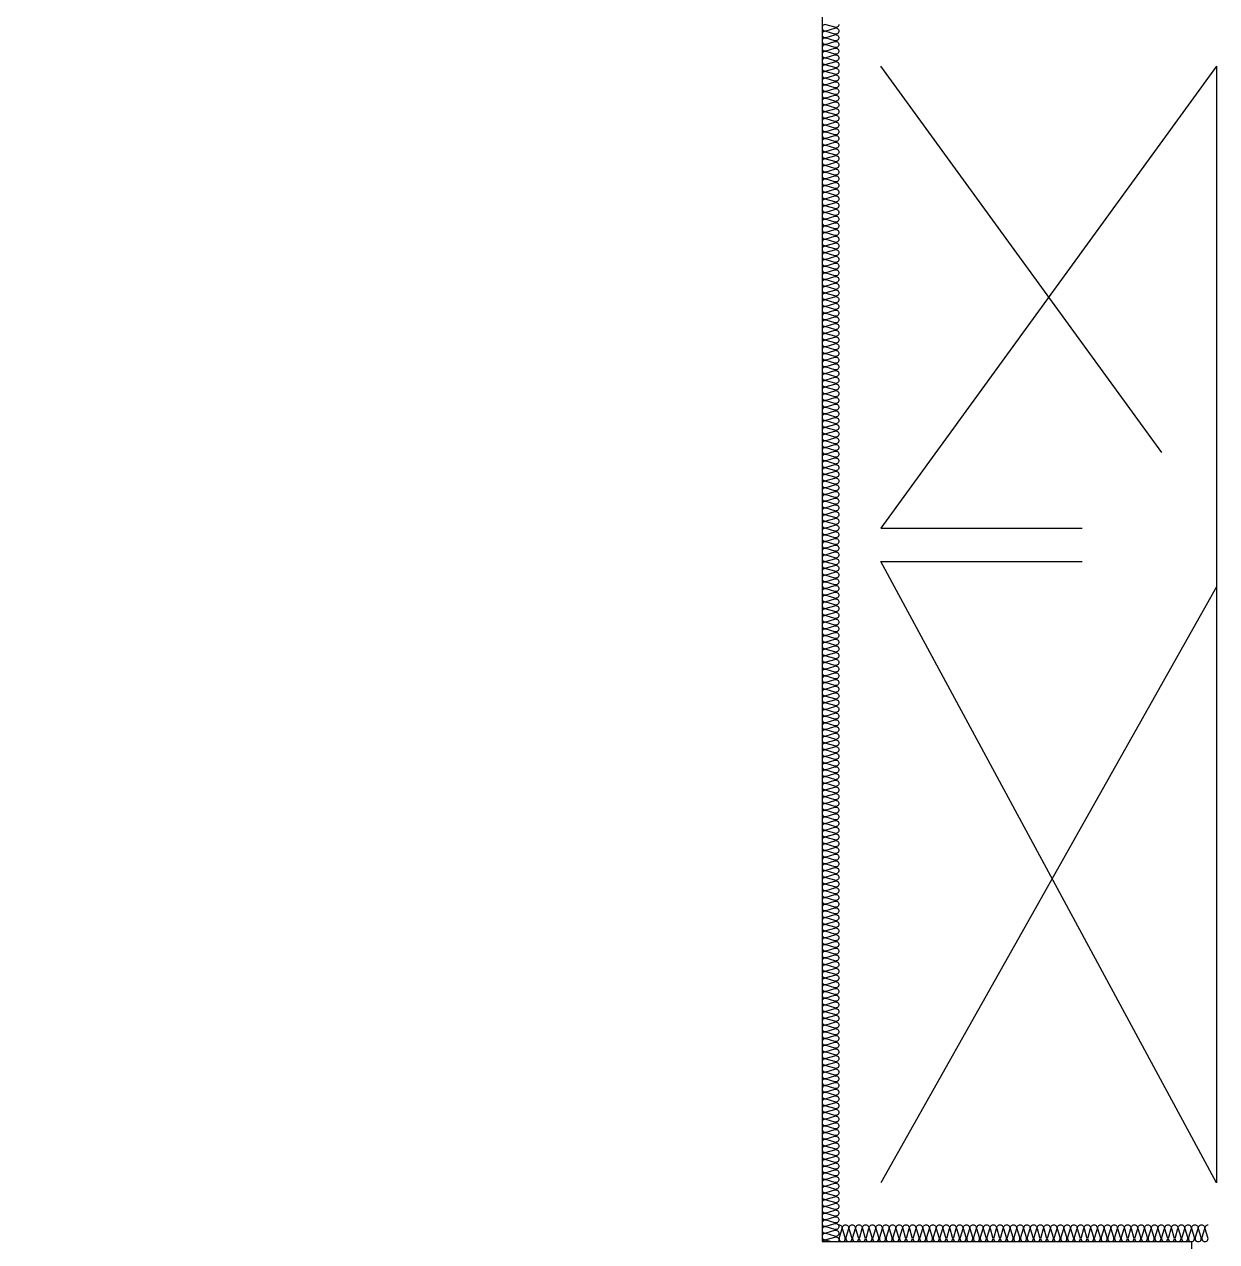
# Model space of a CAD drawing. Header units: millimetres. Extents: x 49154 to 181784, y 28275 to 149577.
# Drawn here: x 160454 to 167554, y 134805 to 142055 of the extents above; entities that cross this region are included whole.
import ezdxf

# ---------------------------------------------------------------- set-up
doc = ezdxf.new("R2010")
doc.units = ezdxf.units.MM
doc.header["$LTSCALE"] = 300
for name, color, linetype in [('A-OPEN', 1, 'Continuous'), ('A-WALL-D', 7, 'Continuous'), ('ISL', 251, 'Continuous')]:
    doc.layers.add(name, color=color, linetype=linetype)

msp = doc.modelspace()

# ---------------------------------------------------------------- linework, layer by layer
at = {"layer": 'A-OPEN'}
for p, q in [((167553.6, 141805), (165553.6, 139055)), ((167226.3, 139505), (165553.6, 141805)), ((167553.6, 135155), (165553.6, 138855)), ((167553.6, 138705), (165553.6, 135155))]:
    msp.add_line(p, q, dxfattribs=at)
at = {"layer": 'A-WALL-D'}
msp.add_line((165553.6, 139055), (166753.6, 139055), dxfattribs=at)
at = {"layer": 'A-WALL-D', "elevation": 0}
for points in [[(167553.6, 141805), (167553.6, 135155)], [(165553.6, 138855), (166753.6, 138855)]]:
    msp.add_lwpolyline(points, dxfattribs=at)
at = {"layer": 'ISL', "elevation": 0}
msp.add_lwpolyline([(155568.6, 148655), (155653.6, 148655), (155653.6, 143405), (157053.6, 143405), (157053.6, 144005), (166453.6, 144005), (166453.6, 143405), (167403.6, 143405), (167403.6, 142155), (165203.6, 142155), (165203.6, 134805), (167403.6, 134805), (167403.6, 128805), (166453.6, 128805), (166453.6, 127405), (167403.6, 127405), (167403.6, 124355), (165203.6, 124355), (165203.6, 117005), (165028.6, 117005), (165028.6, 116905)], dxfattribs=at)
for points in [[(165303.6, 142055, -0.509267), (165279.3, 142037.3), (165227.8, 142052.7, 1.372593), (165227.8, 142017.3), (165279.3, 142032.7, -0.509267), (165303.6, 142015, -0.509267), (165279.3, 141997.3), (165227.8, 142012.7, 1.372593), (165227.8, 141977.3), (165279.3, 141992.7, -0.509267), (165303.6, 141975, -0.509267), (165279.3, 141957.3), (165227.8, 141972.7, 1.372593), (165227.8, 141937.3), (165279.3, 141952.7, -0.509267), (165303.6, 141935, -0.509267), (165279.3, 141917.3), (165227.8, 141932.7, 1.372593), (165227.8, 141897.3), (165279.3, 141912.7, -0.509267), (165303.6, 141895, -0.509267), (165279.3, 141877.3), (165227.8, 141892.7, 1.372593), (165227.8, 141857.3), (165279.3, 141872.7, -0.509267), (165303.6, 141855, -0.509267), (165279.3, 141837.3), (165227.8, 141852.7, 1.372593), (165227.8, 141817.3), (165279.3, 141832.7, -0.509267), (165303.6, 141815, -0.509267), (165279.3, 141797.3), (165227.8, 141812.7, 1.372593), (165227.8, 141777.3), (165279.3, 141792.7, -0.509267), (165303.6, 141775, -0.509267), (165279.3, 141757.3), (165227.8, 141772.7, 1.372593), (165227.8, 141737.3), (165279.3, 141752.7, -0.509267), (165303.6, 141735, -0.509267), (165279.3, 141717.3), (165227.8, 141732.7, 1.372593), (165227.8, 141697.3), (165279.3, 141712.7, -0.509267), (165303.6, 141695, -0.509267), (165279.3, 141677.3), (165227.8, 141692.7, 1.372593), (165227.8, 141657.3), (165279.3, 141672.7, -0.509267), (165303.6, 141655, -0.509267), (165279.3, 141637.3), (165227.8, 141652.7, 1.372593), (165227.8, 141617.3), (165279.3, 141632.7, -0.509267), (165303.6, 141615, -0.509267), (165279.3, 141597.3), (165227.8, 141612.7, 1.372593), (165227.8, 141577.3), (165279.3, 141592.7, -0.509267), (165303.6, 141575, -0.509267), (165279.3, 141557.3), (165227.8, 141572.7, 1.372593), (165227.8, 141537.3), (165279.3, 141552.7, -0.509267), (165303.6, 141535, -0.509267), (165279.3, 141517.3), (165227.8, 141532.7, 1.372593), (165227.8, 141497.3), (165279.3, 141512.7, -0.509267), (165303.6, 141495, -0.509267), (165279.3, 141477.3), (165227.8, 141492.7, 1.372593), (165227.8, 141457.3), (165279.3, 141472.7, -0.509267), (165303.6, 141455, -0.509267), (165279.3, 141437.3), (165227.8, 141452.7, 1.372593), (165227.8, 141417.3), (165279.3, 141432.7, -0.509267), (165303.6, 141415, -0.509267), (165279.3, 141397.3), (165227.8, 141412.7, 1.372593), (165227.8, 141377.3), (165279.3, 141392.7, -0.509267), (165303.6, 141375, -0.509267), (165279.3, 141357.3), (165227.8, 141372.7, 1.372593), (165227.8, 141337.3), (165279.3, 141352.7, -0.509267), (165303.6, 141335, -0.509267), (165279.3, 141317.3), (165227.8, 141332.7, 1.372593), (165227.8, 141297.3), (165279.3, 141312.7, -0.509267), (165303.6, 141295, -0.509267), (165279.3, 141277.3), (165227.8, 141292.7, 1.372593), (165227.8, 141257.3), (165279.3, 141272.7, -0.509267), (165303.6, 141255, -0.509267), (165279.3, 141237.3), (165227.8, 141252.7, 1.372593), (165227.8, 141217.3), (165279.3, 141232.7, -0.509267), (165303.6, 141215, -0.509267), (165279.3, 141197.3), (165227.8, 141212.7, 1.372593), (165227.8, 141177.3), (165279.3, 141192.7, -0.509267), (165303.6, 141175, -0.509267), (165279.3, 141157.3), (165227.8, 141172.7, 1.372593), (165227.8, 141137.3), (165279.3, 141152.7, -0.509267), (165303.6, 141135, -0.509267), (165279.3, 141117.3), (165227.8, 141132.7, 1.372593), (165227.8, 141097.3), (165279.3, 141112.7, -0.509267), (165303.6, 141095, -0.509267), (165279.3, 141077.3), (165227.8, 141092.7, 1.372593), (165227.8, 141057.3), (165279.3, 141072.7, -0.509267), (165303.6, 141055, -0.509267), (165279.3, 141037.3), (165227.8, 141052.7, 1.372593), (165227.8, 141017.3), (165279.3, 141032.7, -0.509267), (165303.6, 141015, -0.509267), (165279.3, 140997.3), (165227.8, 141012.7, 1.372593), (165227.8, 140977.3), (165279.3, 140992.7, -0.509267), (165303.6, 140975, -0.509267), (165279.3, 140957.3), (165227.8, 140972.7, 1.372593), (165227.8, 140937.3), (165279.3, 140952.7, -0.509267), (165303.6, 140935, -0.509267), (165279.3, 140917.3), (165227.8, 140932.7, 1.372593), (165227.8, 140897.3), (165279.3, 140912.7, -0.509267), (165303.6, 140895, -0.509267), (165279.3, 140877.3), (165227.8, 140892.7, 1.372593), (165227.8, 140857.3), (165279.3, 140872.7, -0.509267), (165303.6, 140855, -0.509267), (165279.3, 140837.3), (165227.8, 140852.7, 1.372593), (165227.8, 140817.3), (165279.3, 140832.7, -0.509267), (165303.6, 140815, -0.509267), (165279.3, 140797.3), (165227.8, 140812.7, 1.372593), (165227.8, 140777.3), (165279.3, 140792.7, -0.509267), (165303.6, 140775, -0.509267), (165279.3, 140757.3), (165227.8, 140772.7, 1.372593), (165227.8, 140737.3), (165279.3, 140752.7, -0.509267), (165303.6, 140735, -0.509267), (165279.3, 140717.3), (165227.8, 140732.7, 1.372593), (165227.8, 140697.3), (165279.3, 140712.7, -0.509267), (165303.6, 140695, -0.509267), (165279.3, 140677.3), (165227.8, 140692.7, 1.372593), (165227.8, 140657.3), (165279.3, 140672.7, -0.509267), (165303.6, 140655, -0.509267), (165279.3, 140637.3), (165227.8, 140652.7, 1.372593), (165227.8, 140617.3), (165279.3, 140632.7, -0.509267), (165303.6, 140615, -0.509267), (165279.3, 140597.3), (165227.8, 140612.7, 1.372593), (165227.8, 140577.3), (165279.3, 140592.7, -0.509267), (165303.6, 140575, -0.509267), (165279.3, 140557.3), (165227.8, 140572.7, 1.372593), (165227.8, 140537.3), (165279.3, 140552.7, -0.509267), (165303.6, 140535, -0.509267), (165279.3, 140517.3), (165227.8, 140532.7, 1.372593), (165227.8, 140497.3), (165279.3, 140512.7, -0.509267), (165303.6, 140495, -0.509267), (165279.3, 140477.3), (165227.8, 140492.7, 1.372593), (165227.8, 140457.3), (165279.3, 140472.7, -0.509267), (165303.6, 140455, -0.509267), (165279.3, 140437.3), (165227.8, 140452.7, 1.372593), (165227.8, 140417.3), (165279.3, 140432.7, -0.509267), (165303.6, 140415, -0.509267), (165279.3, 140397.3), (165227.8, 140412.7, 1.372593), (165227.8, 140377.3), (165279.3, 140392.7, -0.509267), (165303.6, 140375, -0.509267), (165279.3, 140357.3), (165227.8, 140372.7, 1.372593), (165227.8, 140337.3), (165279.3, 140352.7, -0.509267), (165303.6, 140335, -0.509267), (165279.3, 140317.3), (165227.8, 140332.7, 1.372593), (165227.8, 140297.3), (165279.3, 140312.7, -0.509267), (165303.6, 140295, -0.509267), (165279.3, 140277.3), (165227.8, 140292.7, 1.372593), (165227.8, 140257.3), (165279.3, 140272.7, -0.509267), (165303.6, 140255, -0.509267), (165279.3, 140237.3), (165227.8, 140252.7, 1.372593), (165227.8, 140217.3), (165279.3, 140232.7, -0.509267), (165303.6, 140215, -0.509267), (165279.3, 140197.3), (165227.8, 140212.7, 1.372593), (165227.8, 140177.3), (165279.3, 140192.7, -0.509267), (165303.6, 140175, -0.509267), (165279.3, 140157.3), (165227.8, 140172.7, 1.372593), (165227.8, 140137.3), (165279.3, 140152.7, -0.509267), (165303.6, 140135, -0.509267), (165279.3, 140117.3), (165227.8, 140132.7, 1.372593), (165227.8, 140097.3), (165279.3, 140112.7, -0.509267), (165303.6, 140095, -0.509267), (165279.3, 140077.3), (165227.8, 140092.7, 1.372593), (165227.8, 140057.3), (165279.3, 140072.7, -0.509267), (165303.6, 140055, -0.509267), (165279.3, 140037.3), (165227.8, 140052.7, 1.372593), (165227.8, 140017.3), (165279.3, 140032.7, -0.509267), (165303.6, 140015, -0.509267), (165279.3, 139997.3), (165227.8, 140012.7, 1.372593), (165227.8, 139977.3), (165279.3, 139992.7, -0.509267), (165303.6, 139975, -0.509267), (165279.3, 139957.3), (165227.8, 139972.7, 1.372593), (165227.8, 139937.3), (165279.3, 139952.7, -0.509267), (165303.6, 139935, -0.509267), (165279.3, 139917.3), (165227.8, 139932.7, 1.372593), (165227.8, 139897.3), (165279.3, 139912.7, -0.509267), (165303.6, 139895, -0.509267), (165279.3, 139877.3), (165227.8, 139892.7, 1.372593), (165227.8, 139857.3), (165279.3, 139872.7, -0.509267), (165303.6, 139855, -0.509267), (165279.3, 139837.3), (165227.8, 139852.7, 1.372593), (165227.8, 139817.3), (165279.3, 139832.7, -0.509267), (165303.6, 139815, -0.509267), (165279.3, 139797.3), (165227.8, 139812.7, 1.372593), (165227.8, 139777.3), (165279.3, 139792.7, -0.509267), (165303.6, 139775, -0.509267), (165279.3, 139757.3), (165227.8, 139772.7, 1.372593), (165227.8, 139737.3), (165279.3, 139752.7, -0.509267), (165303.6, 139735, -0.509267), (165279.3, 139717.3), (165227.8, 139732.7, 1.372593), (165227.8, 139697.3), (165279.3, 139712.7, -0.509267), (165303.6, 139695, -0.509267), (165279.3, 139677.3), (165227.8, 139692.7, 1.372593), (165227.8, 139657.3), (165279.3, 139672.7, -0.509267), (165303.6, 139655, -0.509267), (165279.3, 139637.3), (165227.8, 139652.7, 1.372593), (165227.8, 139617.3), (165279.3, 139632.7, -0.509267), (165303.6, 139615, -0.509267), (165279.3, 139597.3), (165227.8, 139612.7, 1.372593), (165227.8, 139577.3), (165279.3, 139592.7, -0.509267), (165303.6, 139575, -0.509267), (165279.3, 139557.3), (165227.8, 139572.7, 1.372593), (165227.8, 139537.3), (165279.3, 139552.7, -0.509267), (165303.6, 139535, -0.509267), (165279.3, 139517.3), (165227.8, 139532.7, 1.372593), (165227.8, 139497.3), (165279.3, 139512.7, -0.509267), (165303.6, 139495, -0.509267), (165279.3, 139477.3), (165227.8, 139492.7, 1.372593), (165227.8, 139457.3), (165279.3, 139472.7, -0.509267), (165303.6, 139455, -0.509267), (165279.3, 139437.3), (165227.8, 139452.7, 1.372593), (165227.8, 139417.3), (165279.3, 139432.7, -0.509267), (165303.6, 139415, -0.509267), (165279.3, 139397.3), (165227.8, 139412.7, 1.372593), (165227.8, 139377.3), (165279.3, 139392.7, -0.509267), (165303.6, 139375, -0.509267), (165279.3, 139357.3), (165227.8, 139372.7, 1.372593), (165227.8, 139337.3), (165279.3, 139352.7, -0.509267), (165303.6, 139335, -0.509267), (165279.3, 139317.3), (165227.8, 139332.7, 1.372593), (165227.8, 139297.3), (165279.3, 139312.7, -0.509267), (165303.6, 139295, -0.509267), (165279.3, 139277.3), (165227.8, 139292.7, 1.372593), (165227.8, 139257.3), (165279.3, 139272.7, -0.509267), (165303.6, 139255, -0.509267), (165279.3, 139237.3), (165227.8, 139252.7, 1.372593), (165227.8, 139217.3), (165279.3, 139232.7, -0.509267), (165303.6, 139215, -0.509267), (165279.3, 139197.3), (165227.8, 139212.7, 1.372593), (165227.8, 139177.3), (165279.3, 139192.7, -0.509267), (165303.6, 139175, -0.509267), (165279.3, 139157.3), (165227.8, 139172.7, 1.372593), (165227.8, 139137.3), (165279.3, 139152.7, -0.509267), (165303.6, 139135, -0.509267), (165279.3, 139117.3), (165227.8, 139132.7, 1.372593), (165227.8, 139097.3), (165279.3, 139112.7, -0.509267), (165303.6, 139095, -0.509267), (165279.3, 139077.3), (165227.8, 139092.7, 1.372593), (165227.8, 139057.3), (165279.3, 139072.7, -0.509267), (165303.6, 139055, -0.509267), (165279.3, 139037.3), (165227.8, 139052.7, 1.372593), (165227.8, 139017.3), (165279.3, 139032.7, -0.509267), (165303.6, 139015, -0.509267), (165279.3, 138997.3), (165227.8, 139012.7, 1.372593), (165227.8, 138977.3), (165279.3, 138992.7, -0.509267), (165303.6, 138975, -0.509267), (165279.3, 138957.3), (165227.8, 138972.7, 1.372593), (165227.8, 138937.3), (165279.3, 138952.7, -0.509267), (165303.6, 138935, -0.509267), (165279.3, 138917.3), (165227.8, 138932.7, 1.372593), (165227.8, 138897.3), (165279.3, 138912.7, -0.509267), (165303.6, 138895, -0.509267), (165279.3, 138877.3), (165227.8, 138892.7, 1.372593), (165227.8, 138857.3), (165279.3, 138872.7, -0.509267), (165303.6, 138855, -0.509267), (165279.3, 138837.3), (165227.8, 138852.7, 1.372593), (165227.8, 138817.3), (165279.3, 138832.7, -0.509267), (165303.6, 138815, -0.509267), (165279.3, 138797.3), (165227.8, 138812.7, 1.372593), (165227.8, 138777.3), (165279.3, 138792.7, -0.509267), (165303.6, 138775, -0.509267), (165279.3, 138757.3), (165227.8, 138772.7, 1.372593), (165227.8, 138737.3), (165279.3, 138752.7, -0.509267), (165303.6, 138735, -0.509267), (165279.3, 138717.3), (165227.8, 138732.7, 1.372593), (165227.8, 138697.3), (165279.3, 138712.7, -0.509267), (165303.6, 138695, -0.509267), (165279.3, 138677.3), (165227.8, 138692.7, 1.372593), (165227.8, 138657.3), (165279.3, 138672.7, -0.509267), (165303.6, 138655, -0.509267), (165279.3, 138637.3), (165227.8, 138652.7, 1.372593), (165227.8, 138617.3), (165279.3, 138632.7, -0.509267), (165303.6, 138615, -0.509267), (165279.3, 138597.3), (165227.8, 138612.7, 1.372593), (165227.8, 138577.3), (165279.3, 138592.7, -0.509267), (165303.6, 138575, -0.509267), (165279.3, 138557.3), (165227.8, 138572.7, 1.372593), (165227.8, 138537.3), (165279.3, 138552.7, -0.509267), (165303.6, 138535, -0.509267), (165279.3, 138517.3), (165227.8, 138532.7, 1.372593), (165227.8, 138497.3), (165279.3, 138512.7, -0.509267), (165303.6, 138495, -0.509267), (165279.3, 138477.3), (165227.8, 138492.7, 1.372593), (165227.8, 138457.3), (165279.3, 138472.7, -0.509267), (165303.6, 138455, -0.509267), (165279.3, 138437.3), (165227.8, 138452.7, 1.372593), (165227.8, 138417.3), (165279.3, 138432.7, -0.509267), (165303.6, 138415, -0.509267), (165279.3, 138397.3), (165227.8, 138412.7, 1.372593), (165227.8, 138377.3), (165279.3, 138392.7, -0.509267), (165303.6, 138375, -0.509267), (165279.3, 138357.3), (165227.8, 138372.7, 1.372593), (165227.8, 138337.3), (165279.3, 138352.7, -0.509267), (165303.6, 138335, -0.509267), (165279.3, 138317.3), (165227.8, 138332.7, 1.372593), (165227.8, 138297.3), (165279.3, 138312.7, -0.509267), (165303.6, 138295, -0.509267), (165279.3, 138277.3), (165227.8, 138292.7, 1.372593), (165227.8, 138257.3), (165279.3, 138272.7, -0.509267), (165303.6, 138255, -0.509267), (165279.3, 138237.3), (165227.8, 138252.7, 1.372593), (165227.8, 138217.3), (165279.3, 138232.7, -0.509267), (165303.6, 138215, -0.509267), (165279.3, 138197.3), (165227.8, 138212.7, 1.372593), (165227.8, 138177.3), (165279.3, 138192.7, -0.509267), (165303.6, 138175, -0.509267), (165279.3, 138157.3), (165227.8, 138172.7, 1.372593), (165227.8, 138137.3), (165279.3, 138152.7, -0.509267), (165303.6, 138135, -0.509267), (165279.3, 138117.3), (165227.8, 138132.7, 1.372593), (165227.8, 138097.3), (165279.3, 138112.7, -0.509267), (165303.6, 138095, -0.509267), (165279.3, 138077.3), (165227.8, 138092.7, 1.372593), (165227.8, 138057.3), (165279.3, 138072.7, -0.509267), (165303.6, 138055, -0.509267), (165279.3, 138037.3), (165227.8, 138052.7, 1.372593), (165227.8, 138017.3), (165279.3, 138032.7, -0.509267), (165303.6, 138015, -0.509267), (165279.3, 137997.3), (165227.8, 138012.7, 1.372593), (165227.8, 137977.3), (165279.3, 137992.7, -0.509267), (165303.6, 137975, -0.509267), (165279.3, 137957.3), (165227.8, 137972.7, 1.372593), (165227.8, 137937.3), (165279.3, 137952.7, -0.509267), (165303.6, 137935, -0.509267), (165279.3, 137917.3), (165227.8, 137932.7, 1.372593), (165227.8, 137897.3), (165279.3, 137912.7, -0.509267), (165303.6, 137895, -0.509267), (165279.3, 137877.3), (165227.8, 137892.7, 1.372593), (165227.8, 137857.3), (165279.3, 137872.7, -0.509267), (165303.6, 137855, -0.509267), (165279.3, 137837.3), (165227.8, 137852.7, 1.372593), (165227.8, 137817.3), (165279.3, 137832.7, -0.509267), (165303.6, 137815, -0.509267), (165279.3, 137797.3), (165227.8, 137812.7, 1.372593), (165227.8, 137777.3), (165279.3, 137792.7, -0.509267), (165303.6, 137775, -0.509267), (165279.3, 137757.3), (165227.8, 137772.7, 1.372593), (165227.8, 137737.3), (165279.3, 137752.7, -0.509267), (165303.6, 137735, -0.509267), (165279.3, 137717.3), (165227.8, 137732.7, 1.372593), (165227.8, 137697.3), (165279.3, 137712.7, -0.509267), (165303.6, 137695, -0.509267), (165279.3, 137677.3), (165227.8, 137692.7, 1.372593), (165227.8, 137657.3), (165279.3, 137672.7, -0.509267), (165303.6, 137655, -0.509267), (165279.3, 137637.3), (165227.8, 137652.7, 1.372593), (165227.8, 137617.3), (165279.3, 137632.7, -0.509267), (165303.6, 137615, -0.509267), (165279.3, 137597.3), (165227.8, 137612.7, 1.372593), (165227.8, 137577.3), (165279.3, 137592.7, -0.509267), (165303.6, 137575, -0.509267), (165279.3, 137557.3), (165227.8, 137572.7, 1.372593), (165227.8, 137537.3), (165279.3, 137552.7, -0.509267), (165303.6, 137535, -0.509267), (165279.3, 137517.3), (165227.8, 137532.7, 1.372593), (165227.8, 137497.3), (165279.3, 137512.7, -0.509267), (165303.6, 137495, -0.509267), (165279.3, 137477.3), (165227.8, 137492.7, 1.372593), (165227.8, 137457.3), (165279.3, 137472.7, -0.509267), (165303.6, 137455, -0.509267), (165279.3, 137437.3), (165227.8, 137452.7, 1.372593), (165227.8, 137417.3), (165279.3, 137432.7, -0.509267), (165303.6, 137415, -0.509267), (165279.3, 137397.3), (165227.8, 137412.7, 1.372593), (165227.8, 137377.3), (165279.3, 137392.7, -0.509267), (165303.6, 137375, -0.509267), (165279.3, 137357.3), (165227.8, 137372.7, 1.372593), (165227.8, 137337.3), (165279.3, 137352.7, -0.509267), (165303.6, 137335, -0.509267), (165279.3, 137317.3), (165227.8, 137332.7, 1.372593), (165227.8, 137297.3), (165279.3, 137312.7, -0.509267), (165303.6, 137295, -0.509267), (165279.3, 137277.3), (165227.8, 137292.7, 1.372593), (165227.8, 137257.3), (165279.3, 137272.7, -0.509267), (165303.6, 137255, -0.509267), (165279.3, 137237.3), (165227.8, 137252.7, 1.372593), (165227.8, 137217.3), (165279.3, 137232.7, -0.509267), (165303.6, 137215, -0.509267), (165279.3, 137197.3), (165227.8, 137212.7, 1.372593), (165227.8, 137177.3), (165279.3, 137192.7, -0.509267), (165303.6, 137175, -0.509267), (165279.3, 137157.3), (165227.8, 137172.7, 1.372593), (165227.8, 137137.3), (165279.3, 137152.7, -0.509267), (165303.6, 137135, -0.509267), (165279.3, 137117.3), (165227.8, 137132.7, 1.372593), (165227.8, 137097.3), (165279.3, 137112.7, -0.509267), (165303.6, 137095, -0.509267), (165279.3, 137077.3), (165227.8, 137092.7, 1.372593), (165227.8, 137057.3), (165279.3, 137072.7, -0.509267), (165303.6, 137055, -0.509267), (165279.3, 137037.3), (165227.8, 137052.7, 1.372593), (165227.8, 137017.3), (165279.3, 137032.7, -0.509267), (165303.6, 137015, -0.509267), (165279.3, 136997.3), (165227.8, 137012.7, 1.372593), (165227.8, 136977.3), (165279.3, 136992.7, -0.509267), (165303.6, 136975, -0.509267), (165279.3, 136957.3), (165227.8, 136972.7, 1.372593), (165227.8, 136937.3), (165279.3, 136952.7, -0.509267), (165303.6, 136935, -0.509267), (165279.3, 136917.3), (165227.8, 136932.7, 1.372593), (165227.8, 136897.3), (165279.3, 136912.7, -0.509267), (165303.6, 136895, -0.509267), (165279.3, 136877.3), (165227.8, 136892.7, 1.372593), (165227.8, 136857.3), (165279.3, 136872.7, -0.509267), (165303.6, 136855, -0.509267), (165279.3, 136837.3), (165227.8, 136852.7, 1.372593), (165227.8, 136817.3), (165279.3, 136832.7, -0.509267), (165303.6, 136815, -0.509267), (165279.3, 136797.3), (165227.8, 136812.7, 1.372593), (165227.8, 136777.3), (165279.3, 136792.7, -0.509267), (165303.6, 136775, -0.509267), (165279.3, 136757.3), (165227.8, 136772.7, 1.372593), (165227.8, 136737.3), (165279.3, 136752.7, -0.509267), (165303.6, 136735, -0.509267), (165279.3, 136717.3), (165227.8, 136732.7, 1.372593), (165227.8, 136697.3), (165279.3, 136712.7, -0.509267), (165303.6, 136695, -0.509267), (165279.3, 136677.3), (165227.8, 136692.7, 1.372593), (165227.8, 136657.3), (165279.3, 136672.7, -0.509267), (165303.6, 136655, -0.509267), (165279.3, 136637.3), (165227.8, 136652.7, 1.372593), (165227.8, 136617.3), (165279.3, 136632.7, -0.509267), (165303.6, 136615, -0.509267), (165279.3, 136597.3), (165227.8, 136612.7, 1.372593), (165227.8, 136577.3), (165279.3, 136592.7, -0.509267), (165303.6, 136575, -0.509267), (165279.3, 136557.3), (165227.8, 136572.7, 1.372593), (165227.8, 136537.3), (165279.3, 136552.7, -0.509267), (165303.6, 136535, -0.509267), (165279.3, 136517.3), (165227.8, 136532.7, 1.372593), (165227.8, 136497.3), (165279.3, 136512.7, -0.509267), (165303.6, 136495, -0.509267), (165279.3, 136477.3), (165227.8, 136492.7, 1.372593), (165227.8, 136457.3), (165279.3, 136472.7, -0.509267), (165303.6, 136455, -0.509267), (165279.3, 136437.3), (165227.8, 136452.7, 1.372593), (165227.8, 136417.3), (165279.3, 136432.7, -0.509267), (165303.6, 136415, -0.509267), (165279.3, 136397.3), (165227.8, 136412.7, 1.372593), (165227.8, 136377.3), (165279.3, 136392.7, -0.509267), (165303.6, 136375, -0.509267), (165279.3, 136357.3), (165227.8, 136372.7, 1.372593), (165227.8, 136337.3), (165279.3, 136352.7, -0.509267), (165303.6, 136335, -0.509267), (165279.3, 136317.3), (165227.8, 136332.7, 1.372593), (165227.8, 136297.3), (165279.3, 136312.7, -0.509267), (165303.6, 136295, -0.509267), (165279.3, 136277.3), (165227.8, 136292.7, 1.372593), (165227.8, 136257.3), (165279.3, 136272.7, -0.509267), (165303.6, 136255, -0.509267), (165279.3, 136237.3), (165227.8, 136252.7, 1.372593), (165227.8, 136217.3), (165279.3, 136232.7, -0.509267), (165303.6, 136215, -0.509267), (165279.3, 136197.3), (165227.8, 136212.7, 1.372593), (165227.8, 136177.3), (165279.3, 136192.7, -0.509267), (165303.6, 136175, -0.509267), (165279.3, 136157.3), (165227.8, 136172.7, 1.372593), (165227.8, 136137.3), (165279.3, 136152.7, -0.509267), (165303.6, 136135, -0.509267), (165279.3, 136117.3), (165227.8, 136132.7, 1.372593), (165227.8, 136097.3), (165279.3, 136112.7, -0.509267), (165303.6, 136095, -0.509267), (165279.3, 136077.3), (165227.8, 136092.7, 1.372593), (165227.8, 136057.3), (165279.3, 136072.7, -0.509267), (165303.6, 136055, -0.509267), (165279.3, 136037.3), (165227.8, 136052.7, 1.372593), (165227.8, 136017.3), (165279.3, 136032.7, -0.509267), (165303.6, 136015, -0.509267), (165279.3, 135997.3), (165227.8, 136012.7, 1.372593), (165227.8, 135977.3), (165279.3, 135992.7, -0.509267), (165303.6, 135975, -0.509267), (165279.3, 135957.3), (165227.8, 135972.7, 1.372593), (165227.8, 135937.3), (165279.3, 135952.7, -0.509267), (165303.6, 135935, -0.509267), (165279.3, 135917.3), (165227.8, 135932.7, 1.372593), (165227.8, 135897.3), (165279.3, 135912.7, -0.509267), (165303.6, 135895, -0.509267), (165279.3, 135877.3), (165227.8, 135892.7, 1.372593), (165227.8, 135857.3), (165279.3, 135872.7, -0.509267), (165303.6, 135855, -0.509267), (165279.3, 135837.3), (165227.8, 135852.7, 1.372593), (165227.8, 135817.3), (165279.3, 135832.7, -0.509267), (165303.6, 135815, -0.509267), (165279.3, 135797.3), (165227.8, 135812.7, 1.372593), (165227.8, 135777.3), (165279.3, 135792.7, -0.509267), (165303.6, 135775, -0.509267), (165279.3, 135757.3), (165227.8, 135772.7, 1.372593), (165227.8, 135737.3), (165279.3, 135752.7, -0.509267), (165303.6, 135735, -0.509267), (165279.3, 135717.3), (165227.8, 135732.7, 1.372593), (165227.8, 135697.3), (165279.3, 135712.7, -0.509267), (165303.6, 135695, -0.509267), (165279.3, 135677.3), (165227.8, 135692.7, 1.372593), (165227.8, 135657.3), (165279.3, 135672.7, -0.509267), (165303.6, 135655, -0.509267), (165279.3, 135637.3), (165227.8, 135652.7, 1.372593), (165227.8, 135617.3), (165279.3, 135632.7, -0.509267), (165303.6, 135615, -0.509267), (165279.3, 135597.3), (165227.8, 135612.7, 1.372593), (165227.8, 135577.3), (165279.3, 135592.7, -0.509267), (165303.6, 135575, -0.509267), (165279.3, 135557.3), (165227.8, 135572.7, 1.372593), (165227.8, 135537.3), (165279.3, 135552.7, -0.509267), (165303.6, 135535, -0.509267), (165279.3, 135517.3), (165227.8, 135532.7, 1.372593), (165227.8, 135497.3), (165279.3, 135512.7, -0.509267), (165303.6, 135495, -0.509267), (165279.3, 135477.3), (165227.8, 135492.7, 1.372593), (165227.8, 135457.3), (165279.3, 135472.7, -0.509267), (165303.6, 135455, -0.509267), (165279.3, 135437.3), (165227.8, 135452.7, 1.372593), (165227.8, 135417.3), (165279.3, 135432.7, -0.509267), (165303.6, 135415, -0.509267), (165279.3, 135397.3), (165227.8, 135412.7, 1.372593), (165227.8, 135377.3), (165279.3, 135392.7, -0.509267), (165303.6, 135375, -0.509267), (165279.3, 135357.3), (165227.8, 135372.7, 1.372593), (165227.8, 135337.3), (165279.3, 135352.7, -0.509267), (165303.6, 135335, -0.509267), (165279.3, 135317.3), (165227.8, 135332.7, 1.372593), (165227.8, 135297.3), (165279.3, 135312.7, -0.509267), (165303.6, 135295, -0.509267), (165279.3, 135277.3), (165227.8, 135292.7, 1.372593), (165227.8, 135257.3), (165279.3, 135272.7, -0.509267), (165303.6, 135255, -0.509267), (165279.3, 135237.3), (165227.8, 135252.7, 1.372593), (165227.8, 135217.3), (165279.3, 135232.7, -0.509267), (165303.6, 135215, -0.509267), (165279.3, 135197.3), (165227.8, 135212.7, 1.372593), (165227.8, 135177.3), (165279.3, 135192.7, -0.509267), (165303.6, 135175, -0.509267), (165279.3, 135157.3), (165227.8, 135172.7, 1.372593), (165227.8, 135137.3), (165279.3, 135152.7, -0.509267), (165303.6, 135135, -0.509267), (165279.3, 135117.3), (165227.8, 135132.7, 1.372593), (165227.8, 135097.3), (165279.3, 135112.7, -0.509267), (165303.6, 135095, -0.509267), (165279.3, 135077.3), (165227.8, 135092.7, 1.372593), (165227.8, 135057.3), (165279.3, 135072.7, -0.509267), (165303.6, 135055, -0.509267), (165279.3, 135037.3), (165227.8, 135052.7, 1.372593), (165227.8, 135017.3), (165279.3, 135032.7, -0.509267), (165303.6, 135015, -0.509267), (165279.3, 134997.3), (165227.8, 135012.7, 1.372593), (165227.8, 134977.3), (165279.3, 134992.7, -0.509267), (165303.6, 134975, -0.509267), (165279.3, 134957.3), (165227.8, 134972.7, 1.372593), (165227.8, 134937.3), (165279.3, 134952.7, -0.509267), (165303.6, 134935, -0.509267), (165279.3, 134917.3), (165227.8, 134932.7, 1.372593), (165227.8, 134897.3), (165279.3, 134912.7, -0.509267), (165303.6, 134895, -0.509267), (165279.3, 134877.3), (165227.8, 134892.7, 1.372593), (165227.8, 134857.3), (165279.3, 134872.7, -0.509267), (165303.6, 134855, -0.509267), (165279.3, 134837.3), (165227.8, 134852.7, 1.372593), (165227.8, 134817.3), (165279.3, 134832.7, -0.509267), (165303.6, 134815, -0.143017), (165300.7, 134805, -0.143017)], [(165303.6, 134905, -0.509267), (165321.3, 134880.8), (165305.9, 134829.3, 1.372593), (165341.3, 134829.3), (165325.9, 134880.8, -0.509267), (165343.6, 134905, -0.509267), (165361.3, 134880.8), (165345.9, 134829.3, 1.372593), (165381.3, 134829.3), (165365.9, 134880.8, -0.509267), (165383.6, 134905, -0.509267), (165401.3, 134880.8), (165385.9, 134829.3, 1.372593), (165421.3, 134829.3), (165405.9, 134880.8, -0.509267), (165423.6, 134905, -0.509267), (165441.3, 134880.8), (165425.9, 134829.3, 1.372593), (165461.3, 134829.3), (165445.9, 134880.8, -0.509267), (165463.6, 134905, -0.509267), (165481.3, 134880.8), (165465.9, 134829.3, 1.372593), (165501.3, 134829.3), (165485.9, 134880.8, -0.509267), (165503.6, 134905, -0.509267), (165521.3, 134880.8), (165505.9, 134829.3, 1.372593), (165541.3, 134829.3), (165525.9, 134880.8, -0.509267), (165543.6, 134905, -0.509267), (165561.3, 134880.8), (165545.9, 134829.3, 1.372593), (165581.3, 134829.3), (165565.9, 134880.8, -0.509267), (165583.6, 134905, -0.509267), (165601.3, 134880.8), (165585.9, 134829.3, 1.372593), (165621.3, 134829.3), (165605.9, 134880.8, -0.509267), (165623.6, 134905, -0.509267), (165641.3, 134880.8), (165625.9, 134829.3, 1.372593), (165661.3, 134829.3), (165645.9, 134880.8, -0.509267), (165663.6, 134905, -0.509267), (165681.3, 134880.8), (165665.9, 134829.3, 1.372593), (165701.3, 134829.3), (165685.9, 134880.8, -0.509267), (165703.6, 134905, -0.509267), (165721.3, 134880.8), (165705.9, 134829.3, 1.372593), (165741.3, 134829.3), (165725.9, 134880.8, -0.509267), (165743.6, 134905, -0.509267), (165761.3, 134880.8), (165745.9, 134829.3, 1.372593), (165781.3, 134829.3), (165765.9, 134880.8, -0.509267), (165783.6, 134905, -0.509267), (165801.3, 134880.8), (165785.9, 134829.3, 1.372593), (165821.3, 134829.3), (165805.9, 134880.8, -0.509267), (165823.6, 134905, -0.509267), (165841.3, 134880.8), (165825.9, 134829.3, 1.372593), (165861.3, 134829.3), (165845.9, 134880.8, -0.509267), (165863.6, 134905, -0.509267), (165881.3, 134880.8), (165865.9, 134829.3, 1.372593), (165901.3, 134829.3), (165885.9, 134880.8, -0.509267), (165903.6, 134905, -0.509267), (165921.3, 134880.8), (165905.9, 134829.3, 1.372593), (165941.3, 134829.3), (165925.9, 134880.8, -0.509267), (165943.6, 134905, -0.509267), (165961.3, 134880.8), (165945.9, 134829.3, 1.372593), (165981.3, 134829.3), (165965.9, 134880.8, -0.509267), (165983.6, 134905, -0.509267), (166001.3, 134880.8), (165985.9, 134829.3, 1.372593), (166021.3, 134829.3), (166005.9, 134880.8, -0.509267), (166023.6, 134905, -0.509267), (166041.3, 134880.8), (166025.9, 134829.3, 1.372593), (166061.3, 134829.3), (166045.9, 134880.8, -0.509267), (166063.6, 134905, -0.509267), (166081.3, 134880.8), (166065.9, 134829.3, 1.372593), (166101.3, 134829.3), (166085.9, 134880.8, -0.509267), (166103.6, 134905, -0.509267), (166121.3, 134880.8), (166105.9, 134829.3, 1.372593), (166141.3, 134829.3), (166125.9, 134880.8, -0.509267), (166143.6, 134905, -0.509267), (166161.3, 134880.8), (166145.9, 134829.3, 1.372593), (166181.3, 134829.3), (166165.9, 134880.8, -0.509267), (166183.6, 134905, -0.509267), (166201.3, 134880.8), (166185.9, 134829.3, 1.372593), (166221.3, 134829.3), (166205.9, 134880.8, -0.509267), (166223.6, 134905, -0.509267), (166241.3, 134880.8), (166225.9, 134829.3, 1.372593), (166261.3, 134829.3), (166245.9, 134880.8, -0.509267), (166263.6, 134905, -0.509267), (166281.3, 134880.8), (166265.9, 134829.3, 1.372593), (166301.3, 134829.3), (166285.9, 134880.8, -0.509267), (166303.6, 134905, -0.509267), (166321.3, 134880.8), (166305.9, 134829.3, 1.372593), (166341.3, 134829.3), (166325.9, 134880.8, -0.509267), (166343.6, 134905, -0.509267), (166361.3, 134880.8), (166345.9, 134829.3, 1.372593), (166381.3, 134829.3), (166365.9, 134880.8, -0.509267), (166383.6, 134905, -0.509267), (166401.3, 134880.8), (166385.9, 134829.3, 1.372593), (166421.3, 134829.3), (166405.9, 134880.8, -0.509267), (166423.6, 134905, -0.509267), (166441.3, 134880.8), (166425.9, 134829.3, 1.372593), (166461.3, 134829.3), (166445.9, 134880.8, -0.509267), (166463.6, 134905, -0.509267), (166481.3, 134880.8), (166465.9, 134829.3, 1.372593), (166501.3, 134829.3), (166485.9, 134880.8, -0.509267), (166503.6, 134905, -0.509267), (166521.3, 134880.8), (166505.9, 134829.3, 1.372593), (166541.3, 134829.3), (166525.9, 134880.8, -0.509267), (166543.6, 134905, -0.509267), (166561.3, 134880.8), (166545.9, 134829.3, 1.372593), (166581.3, 134829.3), (166565.9, 134880.8, -0.509267), (166583.6, 134905, -0.509267), (166601.3, 134880.8), (166585.9, 134829.3, 1.372593), (166621.3, 134829.3), (166605.9, 134880.8, -0.509267), (166623.6, 134905, -0.509267), (166641.3, 134880.8), (166625.9, 134829.3, 1.372593), (166661.3, 134829.3), (166645.9, 134880.8, -0.509267), (166663.6, 134905, -0.509267), (166681.3, 134880.8), (166665.9, 134829.3, 1.372593), (166701.3, 134829.3), (166685.9, 134880.8, -0.509267), (166703.6, 134905, -0.509267), (166721.3, 134880.8), (166705.9, 134829.3, 1.372593), (166741.3, 134829.3), (166725.9, 134880.8, -0.509267), (166743.6, 134905, -0.509267), (166761.3, 134880.8), (166745.9, 134829.3, 1.372593), (166781.3, 134829.3), (166765.9, 134880.8, -0.509267), (166783.6, 134905, -0.509267), (166801.3, 134880.8), (166785.9, 134829.3, 1.372593), (166821.3, 134829.3), (166805.9, 134880.8, -0.509267), (166823.6, 134905, -0.509267), (166841.3, 134880.8), (166825.9, 134829.3, 1.372593), (166861.3, 134829.3), (166845.9, 134880.8, -0.509267), (166863.6, 134905, -0.509267), (166881.3, 134880.8), (166865.9, 134829.3, 1.372593), (166901.3, 134829.3), (166885.9, 134880.8, -0.509267), (166903.6, 134905, -0.509267), (166921.3, 134880.8), (166905.9, 134829.3, 1.372593), (166941.3, 134829.3), (166925.9, 134880.8, -0.509267), (166943.6, 134905, -0.509267), (166961.3, 134880.8), (166945.9, 134829.3, 1.372593), (166981.3, 134829.3), (166965.9, 134880.8, -0.509267), (166983.6, 134905, -0.509267), (167001.3, 134880.8), (166985.9, 134829.3, 1.372593), (167021.3, 134829.3), (167005.9, 134880.8, -0.509267), (167023.6, 134905, -0.509267), (167041.3, 134880.8), (167025.9, 134829.3, 1.372593), (167061.3, 134829.3), (167045.9, 134880.8, -0.509267), (167063.6, 134905, -0.509267), (167081.3, 134880.8), (167065.9, 134829.3, 1.372593), (167101.3, 134829.3), (167085.9, 134880.8, -0.509267), (167103.6, 134905, -0.509267), (167121.3, 134880.8), (167105.9, 134829.3, 1.372593), (167141.3, 134829.3), (167125.9, 134880.8, -0.509267), (167143.6, 134905, -0.509267), (167161.3, 134880.8), (167145.9, 134829.3, 1.372593), (167181.3, 134829.3), (167165.9, 134880.8, -0.509267), (167183.6, 134905, -0.509267), (167201.3, 134880.8), (167185.9, 134829.3, 1.372593), (167221.3, 134829.3), (167205.9, 134880.8, -0.509267), (167223.6, 134905, -0.509267), (167241.3, 134880.8), (167225.9, 134829.3, 1.372593), (167261.3, 134829.3), (167245.9, 134880.8, -0.509267), (167263.6, 134905, -0.509267), (167281.3, 134880.8), (167265.9, 134829.3, 1.372593), (167301.3, 134829.3), (167285.9, 134880.8, -0.509267), (167303.6, 134905, -0.509267), (167321.3, 134880.8), (167305.9, 134829.3, 1.372593), (167341.3, 134829.3), (167325.9, 134880.8, -0.509267), (167343.6, 134905, -0.509267), (167361.3, 134880.8), (167345.9, 134829.3, 1.372593), (167381.3, 134829.3), (167365.9, 134880.8, -0.509267), (167383.6, 134905, -0.509267), (167401.3, 134880.8), (167385.9, 134829.3, 1.372593), (167421.3, 134829.3), (167405.9, 134880.8, -0.509267), (167423.6, 134905, -0.509267), (167441.3, 134880.8), (167425.9, 134829.3, 1.372593), (167461.3, 134829.3), (167445.9, 134880.8, -0.509267), (167463.6, 134905, -0.509267), (167481.3, 134880.8), (167465.9, 134829.3, 1.372593), (167501.3, 134829.3), (167485.9, 134880.8, -0.508927), (167503.6, 134905, -0.508927)], [(165253.5, 134805), (165227.8, 134812.7, 0.340239), (165206.5, 134805)]]:
    msp.add_lwpolyline(points, format="xyb", dxfattribs=at)

doc.saveas('drawing.dxf')
